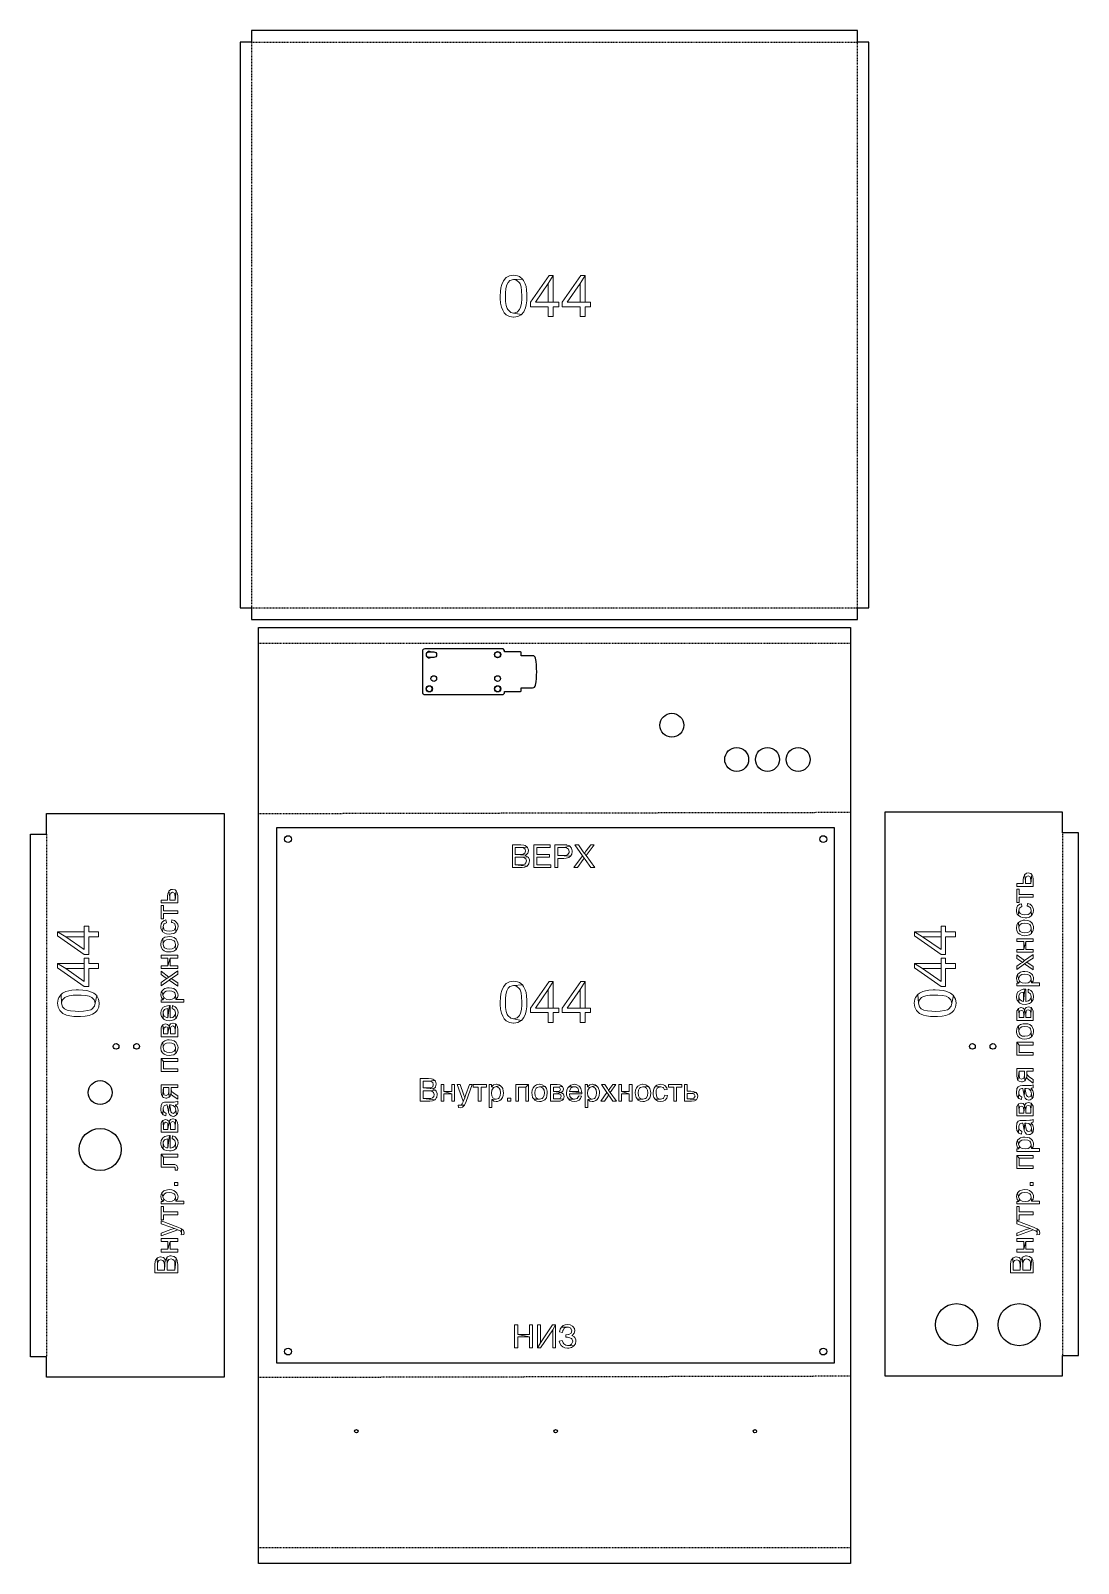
# Model space of a CAD drawing. Header units: millimetres. Extents: x 0 to 1816, y 0 to 1346.
# Drawn here: x 0 to 920, y 0 to 1346 of the extents above; entities that cross this region are included whole.
import ezdxf

# ---------------------------------------------------------------- set-up
doc = ezdxf.new("R2010")
doc.units = ezdxf.units.MM
doc.linetypes.add('JIS_02_0.7', pattern=[1.35, 0.75, -0.6])
doc.layers.add('1', color=30, linetype='Continuous')

msp = doc.modelspace()

# ---------------------------------------------------------------- linework, layer by layer
for points in [[(726, 1346), (194, 1346), (194, 1336), (184, 1336), (184, 839), (194, 839), (194, 829), (726, 829), (726, 839), (736, 839), (736, 1336), (726, 1336), (726, 1346)], [(720, 822), (720, 0), (200, 0), (200, 822)], [(920, 641.6), (906, 641.6), (906, 659.6), (750, 659.6), (750, 164.6), (906, 164.6), (906, 182.6), (920, 182.6)], [(0, 640.4), (14, 640.4), (14, 658.4), (170, 658.4), (170, 163.4), (14, 163.4), (14, 181.4), (0, 181.4)]]:
    msp.add_lwpolyline(points, close=True)
msp.add_lwpolyline([(350, 795.5, -1), (350, 800.5), (354, 800.5, -1), (354, 795.5)], format="xyb", close=True)
for centre, radius in [((410, 798), 2.5), ((350, 768), 2.5), ((354, 777), 2.5), ((410, 777), 2.5), ((410, 768), 2.5), ((563, 736), 10.5), ((620, 706), 10.5), ((647, 706), 10.5), ((674, 706), 10.5), ((226, 636), 3), ((696, 636), 3), ((75, 454), 2.5), ((93, 454), 2.5), ((827, 454), 2.5), ((845, 454), 2.5), ((61, 413.4), 10.5), ((61, 363.4), 18.5), ((813, 209.6), 18.5), ((868, 209.6), 18.5), ((226, 186), 3), ((696, 186), 3), ((286, 116), 1.5), ((461, 116), 1.5), ((636, 116), 1.5)]:
    msp.add_circle(centre, radius)
at = {"layer": '1', "linetype": 'JIS_02_0.7'}
for p, q in [((194, 1336), (726, 1336)), ((194, 1336), (194, 839)), ((726, 839), (726, 1336)), ((194, 839), (726, 839)), ((200, 808), (720, 808)), ((200, 658.5), (720, 659.6)), ((14, 640.4), (14, 181.4)), ((906, 641.6), (906, 182.6)), ((200, 163.4), (720, 164.6)), ((200, 14), (720, 14))]:
    msp.add_line(p, q, dxfattribs=at)
at = {"layer": '1'}
for p, q in [((430.6, 800.1), (430.6, 800.1)), ((430.6, 765.9), (430.6, 765.9))]:
    msp.add_line(p, q, dxfattribs=at)
at = {"layer": '1', "color": 30, "lineweight": 0}
for points in [[(424.1, 1131.2), (424, 1131.2), (420.5, 1130.6), (417.6, 1129.1), (417.4, 1128.8), (415.2, 1126.4), (413.7, 1123.1), (413, 1120.2), (412.5, 1116.8), (412.4, 1112.7), (412.4, 1110.8), (412.7, 1106.8), (413.4, 1103.3), (414.5, 1100.4), (415.9, 1098.1), (417.7, 1096.4), (420.6, 1094.9), (424.1, 1094.4), (424.3, 1094.4), (427.8, 1095), (430.7, 1096.5), (430.9, 1096.7), (424.1, 1098), (421.6, 1098.6), (419, 1101), (418.4, 1101.9), (417.6, 1104.6), (417.1, 1108.2), (416.9, 1112.7), (416.9, 1115.6), (417.4, 1119.5), (418.1, 1122.7), (419.2, 1124.9), (420.9, 1126.6), (424.1, 1127.5), (431.9, 1127.9), (429.2, 1130), (427.6, 1130.6)], [(458.9, 1131), (455.3, 1131), (438.9, 1107.7), (438.9, 1103.6), (454.5, 1103.6), (454.5, 1095), (458.9, 1095), (458.9, 1103.6), (463.8, 1103.6), (463.8, 1107.7), (458.9, 1107.7), (443.2, 1107.7), (454.5, 1123.9)], [(458.9, 1131), (454.5, 1123.9), (454.5, 1107.7), (443.2, 1107.7), (458.9, 1107.7)], [(486.8, 1131), (483.2, 1131), (466.8, 1107.7), (466.8, 1103.6), (482.4, 1103.6), (482.4, 1095), (486.8, 1095), (486.8, 1103.6), (491.7, 1103.6), (491.7, 1107.7), (486.8, 1107.7), (471.2, 1107.7), (482.4, 1123.9)], [(486.8, 1131), (482.4, 1123.9), (482.4, 1107.7), (471.2, 1107.7), (486.8, 1107.7)], [(431.9, 1127.9), (424.1, 1127.5), (426.7, 1126.9), (429.2, 1124.6), (429.8, 1123.6), (430.6, 1121), (431.1, 1117.4), (431.3, 1112.7), (431.3, 1110.4), (430.9, 1106.3), (430.2, 1103.1), (429.2, 1101), (427.1, 1098.9), (424.1, 1098), (430.9, 1096.7), (433, 1099.2), (434.5, 1102.5), (435.2, 1105.3), (435.7, 1108.8), (435.8, 1112.7), (435.8, 1114.7), (435.5, 1118.3), (435, 1121.3), (434.2, 1123.7), (432.8, 1126.7)], [(430.5, 631), (423, 631), (423, 611), (430.6, 611), (431.6, 611), (433.9, 611.3), (433.9, 611.3), (436, 612.3), (436.1, 612.4), (425.6, 613.3), (425.6, 620.2), (430.3, 620.2), (436.4, 620.5), (434.3, 621.7), (434.7, 621.9), (425.6, 622.5), (425.6, 628.7), (429.6, 628.7), (436, 628.9), (434.2, 630.4), (433, 630.8)], [(436, 628.9), (429.6, 628.7), (430.6, 628.7), (432.7, 628.4), (434.1, 627.3), (434.5, 625.5), (434, 623.8), (432.5, 622.8), (432.3, 622.7), (430, 622.5), (425.6, 622.5), (434.7, 621.9), (436.4, 623.4), (436.5, 623.6), (437.1, 625.8), (437.1, 626.3), (436.3, 628.6)], [(436.4, 620.5), (430.3, 620.2), (431, 620.2), (433.2, 619.9), (434.7, 618.8), (435.3, 616.8), (434.9, 615.1), (434, 614), (432.4, 613.4), (430.6, 613.3), (425.6, 613.3), (436.1, 612.4), (437.5, 614.2), (437.6, 614.5), (438, 616.8), (438, 617.7), (437.1, 619.8)], [(456.3, 631), (441.8, 631), (441.8, 611), (456.7, 611), (456.7, 613.3), (444.4, 613.3), (444.4, 620.1), (455.5, 620.1), (455.5, 622.5), (444.4, 622.5), (444.4, 628.7), (456.3, 628.7)], [(467.9, 631), (460.3, 631), (460.3, 611), (463, 611), (463, 619.1), (468.1, 619.1), (470.2, 619.2), (472.5, 619.8), (474, 620.9), (474, 621), (463, 621.5), (463, 628.7), (468.1, 628.7), (473.4, 629.8), (473.1, 630), (470.9, 630.8), (470.4, 630.9)], [(473.4, 629.8), (468.1, 628.7), (468.3, 628.7), (470.5, 628.5), (472.3, 627.3), (472.9, 625.2), (472.9, 624.4), (471.8, 622.4), (470.7, 621.9), (468.2, 621.5), (463, 621.5), (474, 621), (475.2, 622.9), (475.6, 625.2), (475.6, 625.6), (475, 628), (474.9, 628.2)], [(484.7, 621.4), (476.9, 611), (480.1, 611), (485.2, 618), (486, 619.4)], [(481, 631), (477.9, 631), (484.7, 621.4), (486, 619.4), (486.9, 618.1), (492, 611), (495.3, 611), (487.7, 621.6), (486.2, 623.4), (486, 623.8), (484.6, 625.8)], [(494.7, 631), (491.9, 631), (487.8, 625.6), (487.6, 625.4), (486.2, 623.4), (487.7, 621.6)], [(872.7, 604.6), (873.6, 599.8), (873.6, 601.3), (874.3, 603), (876, 603.8), (877.8, 602.8), (878.1, 602), (878.4, 599.4), (878.4, 596.9), (879.1, 604.9), (878.2, 605.7), (875.9, 606.3), (874.5, 606)], [(865.9, 596.9), (865.9, 594.4), (880.4, 594.4), (880.4, 600.6), (880.4, 600.7), (880, 603.2), (879.1, 604.9), (878.4, 596.9), (873.6, 596.9), (873.6, 599.8), (872.7, 604.6), (872.7, 604.5), (871.8, 602.5), (871.6, 600), (871.6, 596.9)], [(114.5, 582.5), (114.5, 580), (129.1, 580), (129.1, 586.2), (129.1, 586.2), (128.7, 588.8), (127.7, 590.6), (127, 582.5), (122.3, 582.5), (122.3, 585.4), (121.4, 590.3), (121.2, 590.1), (120.4, 588.2), (120.3, 585.6), (120.3, 582.5)], [(121.4, 590.3), (122.3, 585.4), (122.3, 586.8), (123, 588.6), (124.6, 589.4), (126.5, 588.4), (126.7, 587.7), (127, 585.1), (127, 582.5), (127.7, 590.6), (126.8, 591.4), (124.6, 591.9), (123.2, 591.7)], [(865.6, 573.5), (865.7, 572.3), (866.4, 570.1), (867.2, 569.1), (867.6, 573.6), (868.3, 575.7), (868.5, 575.8), (870.5, 576.9), (870.1, 579.3), (868.5, 578.8), (866.7, 577.4), (866, 575.9)], [(865.9, 592.1), (865.9, 580.3), (867.9, 580.3), (867.9, 585), (880.4, 585), (880.4, 587.5), (867.9, 587.5), (867.9, 592.1)], [(875.1, 577.1), (875.9, 577), (877.8, 575.9), (878, 575.6), (878.7, 573.5), (878.8, 568.8), (879.2, 569.2), (880.3, 571.2), (880.7, 573.5), (880.4, 575.5), (879.2, 577.5), (877.7, 578.8), (875.4, 579.5)], [(114.5, 577.8), (114.5, 565.9), (116.6, 565.9), (116.6, 570.6), (129.1, 570.6), (129.1, 573), (116.6, 573), (116.6, 577.8)], [(867.2, 569.1), (869.1, 567.7), (870.7, 567.2), (873.2, 566.9), (874.8, 567), (877, 567.6), (878.8, 568.8), (878.7, 573.5), (878.6, 572.4), (877.4, 570.6), (875.8, 569.7), (873.1, 569.4), (870.7, 569.7), (868.9, 570.6), (868.2, 571.5), (867.6, 573.6)], [(23.7, 554.7), (23.7, 551.1), (47, 534.6), (51, 534.6), (51, 550.3), (59.6, 550.3), (59.6, 554.7), (51, 554.7), (51, 559.6), (47, 559.6), (47, 554.7), (47, 539), (30.8, 550.3)], [(23.7, 554.7), (30.8, 550.3), (47, 550.3), (47, 539), (47, 554.7)], [(114.2, 559.2), (114.3, 557.9), (115.1, 555.8), (115.9, 554.7), (116.3, 559.3), (117, 561.4), (117.1, 561.5), (119.2, 562.6), (118.8, 565), (117.1, 564.4), (115.4, 563), (114.6, 561.6)], [(115.9, 554.7), (117.7, 553.3), (119.4, 552.9), (121.8, 552.6), (123.5, 552.7), (125.7, 553.2), (127.4, 554.4), (127.3, 559.2), (127.2, 558.1), (126, 556.2), (124.4, 555.4), (121.8, 555.1), (119.4, 555.4), (117.5, 556.2), (116.9, 557.1), (116.3, 559.3)], [(123.7, 562.7), (124.5, 562.7), (126.5, 561.6), (126.7, 561.3), (127.3, 559.2), (127.4, 554.4), (127.9, 554.9), (129, 556.8), (129.4, 559.2), (129.1, 561.2), (127.9, 563.1), (126.4, 564.5), (124, 565.2)], [(776, 554.7), (776, 551.1), (799.4, 534.6), (803.4, 534.6), (803.4, 550.3), (812, 550.3), (812, 554.7), (803.4, 554.7), (803.4, 559.6), (799.4, 559.6), (799.4, 554.7), (799.4, 539), (783.1, 550.3)], [(776, 554.7), (783.1, 550.3), (799.4, 550.3), (799.4, 539), (799.4, 554.7)], [(865.6, 558), (865.6, 557.7), (866.1, 555.4), (867.2, 553.4), (868.6, 552.4), (870.6, 551.5), (873.1, 551.2), (874.8, 551.3), (877, 552), (878.8, 553.1), (878.7, 558), (878.6, 556.8), (877.3, 555), (875.7, 554.1), (873.1, 553.7), (870.8, 554), (869, 555), (868.2, 555.9), (867.6, 558), (867.5, 562.9), (867, 562.4), (866, 560.4)], [(867.5, 562.9), (867.6, 558), (867.8, 559.2), (869, 561.1), (870.5, 562), (873, 562.3), (875.5, 562), (877.3, 561.1), (878.1, 560.2), (878.7, 558), (878.8, 553.1), (879.3, 553.7), (880.3, 555.7), (880.7, 558), (880.6, 559.4), (879.8, 561.5), (879.1, 562.6), (877.3, 564), (875.6, 564.6), (872.9, 564.8), (871.5, 564.7), (869.3, 564.1)], [(114.2, 543.6), (114.2, 543.3), (114.7, 541), (115.8, 539.1), (117.1, 537.9), (119.3, 537.1), (121.8, 536.9), (123.5, 536.9), (125.7, 537.6), (127.4, 538.8), (127.3, 543.6), (127.1, 542.5), (126, 540.6), (124.3, 539.8), (121.8, 539.4), (119.5, 539.7), (117.6, 540.6), (116.9, 541.5), (116.3, 543.6), (116.2, 548.6), (115.6, 548), (114.6, 546)], [(116.2, 548.6), (116.3, 543.6), (116.4, 544.8), (117.6, 546.7), (119.2, 547.6), (121.7, 547.9), (124.1, 547.6), (126, 546.7), (126.7, 545.9), (127.3, 543.6), (127.4, 538.8), (128, 539.4), (129, 541.3), (129.4, 543.6), (129.3, 545), (128.5, 547.1), (127.8, 548.2), (126, 549.7), (124.1, 550.2), (121.6, 550.4), (120.2, 550.3), (117.9, 549.8)], [(865.9, 548.5), (865.9, 546), (872, 546), (872, 539.2), (873.9, 546), (880.4, 546), (880.4, 548.5)], [(865.9, 539.2), (865.9, 536.8), (880.4, 536.8), (880.4, 539.2), (873.9, 539.2), (873.9, 546), (872, 539.2)], [(23.7, 526.7), (23.7, 523.1), (47, 506.7), (51, 506.7), (51, 522.3), (59.6, 522.3), (59.6, 526.7), (51, 526.7), (51, 531.6), (47, 531.6), (47, 526.7), (47, 511), (30.8, 522.3)], [(23.7, 526.7), (30.8, 522.3), (47, 522.3), (47, 511), (47, 526.7)], [(114.5, 534.1), (114.5, 531.6), (120.5, 531.6), (120.5, 524.8), (122.6, 531.6), (129.1, 531.6), (129.1, 534.1)], [(114.5, 524.8), (114.5, 522.4), (129.1, 522.4), (129.1, 524.8), (122.6, 524.8), (122.6, 531.6), (120.5, 524.8)], [(776, 526.7), (776, 523.1), (799.4, 506.7), (803.4, 506.7), (803.4, 522.3), (812, 522.3), (812, 526.7), (803.4, 526.7), (803.4, 531.6), (799.4, 531.6), (799.4, 526.7), (799.4, 511), (783.1, 522.3)], [(776, 526.7), (783.1, 522.3), (799.4, 522.3), (799.4, 511), (799.4, 526.7)], [(865.9, 524.5), (865.9, 521.5), (872.8, 526.4), (874.7, 527.9), (875.9, 528.7), (880.4, 531.6), (880.4, 534.7), (872.7, 529.3), (870.9, 527.8), (869.3, 526.8)], [(865.9, 534.3), (865.9, 531.3), (869.4, 528.9), (870.9, 527.8), (872.7, 529.3)], [(872.8, 526.4), (880.4, 521.1), (880.4, 524), (874.7, 527.9)], [(114.5, 510.2), (114.5, 507.2), (121.5, 512), (123.4, 513.6), (124.5, 514.3), (129.1, 517.3), (129.1, 520.3), (121.4, 514.9), (119.6, 513.5), (117.9, 512.4)], [(114.5, 520), (114.5, 517), (118, 514.5), (119.6, 513.5), (121.4, 514.9)], [(121.5, 512), (129.1, 506.8), (129.1, 509.7), (123.4, 513.6)], [(865.6, 513.7), (865.6, 513.5), (866.2, 511.2), (866.2, 511.1), (867.8, 509.4), (868.2, 511.3), (867.5, 513.4), (866.5, 517), (866.1, 516)], [(865.9, 509.4), (865.9, 507.2), (885.9, 507.2), (885.9, 509.7), (878.9, 509.7), (878.7, 513.3), (878.6, 512.5), (877.3, 510.6), (875.8, 509.8), (873.2, 509.4), (870.8, 509.7), (869, 510.7), (868.2, 511.3), (867.8, 509.4)], [(866.5, 517), (867.5, 513.4), (867.6, 514.3), (868.9, 516.2), (870.5, 517), (873, 517.3), (875.5, 517), (877.3, 516.1), (878, 515.4), (878.7, 513.3), (878.9, 509.7), (880.2, 511.2), (880.7, 513.5), (880.6, 514.5), (879.7, 516.7), (879, 517.6), (877, 519), (875.5, 519.5), (873, 519.8), (871.4, 519.7), (869.3, 519.1), (868.2, 518.5)], [(23.5, 491.9), (23.5, 491.8), (24.1, 488.3), (25.6, 485.4), (25.9, 485.2), (28.3, 483), (31.6, 481.5), (34.5, 480.8), (37.9, 480.3), (42, 480.2), (43.9, 480.2), (47.9, 480.5), (51.3, 481.2), (54.2, 482.3), (56.6, 483.8), (58.3, 485.5), (59.8, 488.4), (60.3, 491.9), (60.3, 492.1), (59.7, 495.6), (58.1, 498.5), (58, 498.7), (56.6, 491.9), (56, 489.4), (53.7, 486.8), (52.7, 486.2), (50.1, 485.4), (46.5, 484.9), (42, 484.7), (39, 484.8), (35.1, 485.2), (32, 485.9), (29.7, 487), (28.1, 488.7), (27.2, 491.9), (26.8, 499.6), (24.7, 497), (24.1, 495.5)], [(26.8, 499.6), (27.2, 491.9), (27.8, 494.5), (30.1, 497), (31.1, 497.6), (33.7, 498.5), (37.3, 498.9), (42, 499.1), (44.3, 499), (48.4, 498.7), (51.5, 498.1), (53.7, 497), (55.7, 494.9), (56.6, 491.9), (58, 498.7), (55.4, 500.8), (52.1, 502.3), (49.4, 503), (45.9, 503.5), (42, 503.6), (40, 503.6), (36.3, 503.4), (33.4, 502.9), (31, 502.1), (28, 500.6)], [(114.2, 499.3), (114.2, 499.1), (114.8, 496.9), (114.8, 496.8), (116.5, 495), (116.9, 497), (116.2, 499), (115.2, 502.5), (114.6, 501.5)], [(114.5, 495), (114.5, 492.8), (134.6, 492.8), (134.6, 495.3), (127.5, 495.3), (127.3, 498.9), (127.2, 498.1), (126, 496.2), (124.4, 495.4), (121.9, 495), (119.5, 495.3), (117.6, 496.3), (116.9, 497), (116.5, 495)], [(115.2, 502.5), (116.2, 499), (116.3, 499.9), (117.5, 501.7), (119.1, 502.6), (121.7, 502.9), (124.1, 502.6), (126, 501.7), (126.7, 501.1), (127.3, 498.9), (127.5, 495.3), (128.9, 496.9), (129.4, 499.1), (129.3, 500.1), (128.4, 502.3), (127.6, 503.3), (125.7, 504.7), (124.1, 505.1), (121.7, 505.4), (120.1, 505.3), (117.8, 504.7), (116.9, 504.2)], [(424.1, 511.2), (424, 511.2), (420.5, 510.7), (417.6, 509.1), (417.4, 508.9), (415.2, 506.4), (413.7, 503.1), (413, 500.2), (412.5, 496.8), (412.4, 492.8), (412.4, 490.8), (412.7, 486.8), (413.4, 483.3), (414.5, 480.5), (415.9, 478.1), (417.7, 476.4), (420.6, 474.9), (424.1, 474.4), (424.3, 474.4), (427.8, 475), (430.7, 476.6), (430.9, 476.7), (424.1, 478.1), (421.6, 478.7), (419, 481), (418.4, 482), (417.6, 484.6), (417.1, 488.2), (416.9, 492.8), (416.9, 495.7), (417.4, 499.6), (418.1, 502.7), (419.2, 505), (420.9, 506.6), (424.1, 507.5), (431.9, 507.9), (429.2, 510.1), (427.6, 510.7)], [(431.9, 507.9), (424.1, 507.5), (426.7, 506.9), (429.2, 504.6), (429.8, 503.6), (430.6, 501), (431.1, 497.4), (431.3, 492.8), (431.3, 490.4), (430.9, 486.3), (430.2, 483.2), (429.2, 481), (427.1, 479), (424.1, 478.1), (430.9, 476.7), (433, 479.3), (434.5, 482.6), (435.2, 485.3), (435.7, 488.8), (435.8, 492.8), (435.8, 494.7), (435.5, 498.4), (435, 501.3), (434.2, 503.7), (432.8, 506.7)], [(458.9, 511), (455.3, 511), (438.9, 487.7), (438.9, 483.7), (454.5, 483.7), (454.5, 475), (458.9, 475), (458.9, 483.7), (463.8, 483.7), (463.8, 487.7), (458.9, 487.7), (443.2, 487.7), (454.5, 503.9)], [(458.9, 511), (454.5, 503.9), (454.5, 487.7), (443.2, 487.7), (458.9, 487.7)], [(486.8, 511), (483.2, 511), (466.8, 487.7), (466.8, 483.7), (482.4, 483.7), (482.4, 475), (486.8, 475), (486.8, 483.7), (491.7, 483.7), (491.7, 487.7), (486.8, 487.7), (471.2, 487.7), (482.4, 503.9)], [(486.8, 511), (482.4, 503.9), (482.4, 487.7), (471.2, 487.7), (486.8, 487.7)], [(775.8, 491.9), (775.8, 491.8), (776.4, 488.3), (778, 485.4), (778.2, 485.2), (780.6, 483), (784, 481.5), (786.8, 480.8), (790.2, 480.3), (794.3, 480.2), (796.2, 480.2), (800.3, 480.5), (803.7, 481.2), (806.6, 482.3), (808.9, 483.8), (810.6, 485.5), (812.1, 488.4), (812.6, 491.9), (812.6, 492.1), (812, 495.6), (810.5, 498.5), (810.3, 498.7), (809, 491.9), (808.4, 489.4), (806, 486.8), (805.1, 486.2), (802.4, 485.4), (798.8, 484.9), (794.3, 484.7), (791.4, 484.8), (787.5, 485.2), (784.4, 485.9), (782.1, 487), (780.4, 488.7), (779.5, 491.9), (779.1, 499.6), (777, 497), (776.4, 495.5)], [(779.1, 499.6), (779.5, 491.9), (780.1, 494.5), (782.4, 497), (783.4, 497.6), (786, 498.5), (789.7, 498.9), (794.3, 499.1), (796.7, 499), (800.7, 498.7), (803.9, 498.1), (806, 497), (808.1, 494.9), (809, 491.9), (810.3, 498.7), (807.8, 500.8), (804.5, 502.3), (801.7, 503), (798.2, 503.5), (794.3, 503.6), (792.4, 503.6), (788.7, 503.4), (785.7, 502.9), (783.4, 502.1), (780.4, 500.6)], [(865.6, 497.6), (865.7, 496.7), (866.2, 494.6), (867.6, 492.7), (867.6, 497.7), (867.8, 498.8), (869, 500.7), (869.5, 501), (871.8, 501.6), (871.8, 493.5), (873.1, 504.2), (871.6, 504.1), (869.4, 503.5), (867.5, 502.3), (867, 501.8), (866, 499.9)], [(867.6, 492.7), (868.7, 491.9), (870.7, 491.2), (873.2, 490.9), (874.8, 491), (877, 491.6), (878.8, 492.7), (878.7, 497.8), (878.6, 496.7), (877.4, 494.8), (876.1, 493.9), (873.8, 493.4), (873.8, 504.2), (873.1, 504.2), (871.8, 493.5), (870.6, 493.7), (868.8, 494.9), (868.2, 495.4), (867.6, 497.7)], [(875.8, 501.5), (876.1, 501.4), (878, 500.1), (878.1, 500), (878.7, 497.8), (878.8, 492.7), (879.3, 493.4), (880.4, 495.3), (880.7, 497.8), (880.4, 499.9), (879.4, 501.9), (878.2, 503.1), (876, 504.2)], [(114.2, 483.2), (114.2, 482.3), (114.9, 480.2), (116.3, 478.4), (116.3, 483.3), (116.4, 484.5), (117.6, 486.3), (118.1, 486.6), (120.4, 487.3), (120.4, 479.1), (121.8, 489.8), (120.3, 489.7), (117.9, 489.1), (116.2, 488), (115.7, 487.5), (114.6, 485.5)], [(116.3, 478.4), (117.3, 477.6), (119.4, 476.7), (121.9, 476.5), (123.5, 476.6), (125.7, 477.2), (127.4, 478.4), (127.3, 483.4), (127.2, 482.3), (126.1, 480.4), (124.8, 479.5), (122.4, 479), (122.4, 489.8), (121.8, 489.8), (120.4, 479.1), (119.3, 479.3), (117.3, 480.4), (116.9, 481.1), (116.3, 483.3)], [(124.3, 487.2), (124.8, 487), (126.7, 485.7), (126.7, 485.6), (127.3, 483.4), (127.4, 478.4), (128, 479), (129, 481), (129.4, 483.4), (129.1, 485.5), (128.1, 487.6), (126.8, 488.7), (124.7, 489.8)], [(865.9, 482.5), (865.9, 476.8), (880.4, 476.8), (880.4, 483.4), (880.2, 485.3), (879.3, 487.3), (878.6, 488.1), (878.4, 479.3), (874, 479.3), (874, 482.2), (872.8, 486.3), (872, 479.3), (867.9, 479.3), (867.9, 482), (867.5, 487.4), (866.2, 485.6), (866.1, 485.1)], [(867.5, 487.4), (867.9, 482), (867.9, 482.6), (868.4, 484.8), (869.9, 485.5), (871.2, 485.2), (871.9, 484.1), (872, 482), (872, 479.3), (872.8, 486.3), (871.6, 487.7), (869.7, 488.1), (869.6, 488.1)], [(872.8, 486.3), (874, 482.2), (874.2, 484.6), (874.9, 485.7), (876.2, 486.2), (877.9, 485.3), (878.1, 485.1), (878.4, 482.5), (878.4, 479.3), (878.6, 488.1), (876.3, 488.7), (876.3, 488.7), (874.1, 488.1)], [(114.5, 468.2), (114.5, 462.5), (129.1, 462.5), (129.1, 469.1), (128.9, 471), (128, 472.9), (127.2, 473.7), (127, 465), (122.7, 465), (122.7, 467.9), (121.5, 472), (120.6, 465), (116.6, 465), (116.6, 467.6), (116.2, 473), (114.9, 471.3), (114.7, 470.7)], [(116.2, 473), (116.6, 467.6), (116.6, 468.3), (117.1, 470.4), (118.6, 471.2), (119.9, 470.8), (120.4, 469.7), (120.6, 467.6), (120.6, 465), (121.5, 472), (120.2, 473.3), (118.4, 473.7), (118.3, 473.7)], [(121.5, 472), (122.7, 467.9), (122.8, 470.2), (123.5, 471.4), (124.9, 471.9), (126.6, 471), (126.7, 470.7), (127, 468.2), (127, 465), (127.2, 473.7), (125, 474.4), (124.9, 474.4), (122.8, 473.7)], [(865.6, 467.2), (865.6, 466.8), (866.1, 464.6), (867.2, 462.7), (868.6, 461.5), (870.6, 460.6), (873.1, 460.4), (874.8, 460.5), (877, 461.1), (878.8, 462.3), (878.7, 467.2), (878.6, 466), (877.3, 464.1), (875.7, 463.2), (873.1, 462.9), (870.8, 463.1), (869, 464.1), (868.2, 465), (867.6, 467.2), (867.5, 472.1), (867, 471.5), (866, 469.5)], [(867.5, 472.1), (867.6, 467.2), (867.8, 468.3), (869, 470.2), (870.5, 471.1), (873, 471.4), (875.5, 471.1), (877.3, 470.2), (878.1, 469.3), (878.7, 467.2), (878.8, 462.3), (879.3, 462.8), (880.3, 464.8), (880.7, 467.2), (880.6, 468.5), (879.8, 470.7), (879.1, 471.7), (877.3, 473.1), (875.6, 473.7), (872.9, 473.9), (871.5, 473.9), (869.3, 473.2)], [(114.2, 452.9), (114.2, 452.5), (114.7, 450.1), (115.8, 448.3), (117.1, 447.1), (119.3, 446.3), (121.8, 446), (123.5, 446.2), (125.7, 446.7), (127.4, 447.9), (127.3, 452.9), (127.1, 451.6), (126, 449.8), (124.3, 448.9), (121.8, 448.5), (119.5, 448.8), (117.6, 449.8), (116.9, 450.6), (116.3, 452.9), (116.2, 457.7), (115.6, 457.1), (114.6, 455.2)], [(116.2, 457.7), (116.3, 452.9), (116.4, 453.9), (117.6, 455.9), (119.2, 456.7), (121.7, 457), (124.1, 456.7), (126, 455.9), (126.7, 455), (127.3, 452.9), (127.4, 447.9), (128, 448.5), (129, 450.4), (129.4, 452.9), (129.3, 454.1), (128.5, 456.3), (127.8, 457.3), (126, 458.8), (124.1, 459.4), (121.6, 459.6), (120.2, 459.6), (117.9, 458.9)], [(865.9, 457.6), (865.9, 446.2), (880.4, 446.2), (880.4, 448.6), (867.9, 448.6), (867.9, 455.2)], [(865.9, 457.6), (867.9, 455.2), (880.4, 455.2), (880.4, 457.6)], [(114.5, 443.3), (114.5, 431.8), (129.1, 431.8), (129.1, 434.2), (116.6, 434.2), (116.6, 440.8)], [(114.5, 443.3), (116.6, 440.8), (129.1, 440.8), (129.1, 443.3)], [(865.9, 434.7), (865.9, 427.9), (866.2, 426), (867, 424.1), (867.9, 432.2), (872.7, 432.2), (872.7, 429.5), (872.9, 423.8), (873.7, 424.6), (874.5, 426.9), (874.7, 426.2), (874.8, 432.2), (880.4, 432.2), (880.4, 434.7)], [(867, 424.1), (867.9, 423.4), (870.1, 422.8), (870.9, 422.9), (872.9, 423.8), (872.7, 429.5), (872.7, 428.2), (872.1, 426.2), (870.2, 425.3), (868.6, 425.9), (868.4, 426.3), (867.9, 428.7), (867.9, 432.2)], [(874.7, 426.2), (876.5, 424.5), (880.4, 421.8), (880.4, 424.9), (877.2, 427.1), (876.6, 427.4), (875.1, 428.9), (874.8, 430.8), (874.8, 432.2)], [(114.5, 420.3), (114.5, 413.6), (114.8, 411.6), (115.7, 409.8), (116.6, 417.8), (121.4, 417.8), (121.4, 415.1), (121.6, 409.4), (122.4, 410.3), (123.2, 412.5), (123.4, 411.8), (123.4, 417.8), (129.1, 417.8), (129.1, 420.3)], [(115.7, 409.8), (116.6, 409), (118.8, 408.4), (119.6, 408.4), (121.6, 409.4), (121.4, 415.1), (121.3, 413.8), (120.7, 411.8), (118.9, 411), (117.2, 411.5), (117, 411.9), (116.6, 414.4), (116.6, 417.8)], [(123.4, 411.8), (125.1, 410.2), (129.1, 407.5), (129.1, 410.6), (125.9, 412.7), (125.3, 413.1), (123.7, 414.5), (123.4, 416.5), (123.4, 417.8)], [(349.5, 425.8), (342, 425.8), (342, 405.8), (349.7, 405.8), (350.6, 405.8), (352.9, 406.2), (353, 406.2), (355.1, 407.2), (355.1, 407.2), (344.6, 408.1), (344.6, 415), (349.3, 415), (355.5, 415.4), (353.3, 416.5), (353.8, 416.7), (344.6, 417.5), (344.6, 423.5), (348.7, 423.5), (355, 423.9), (353.2, 425.2), (352, 425.6)], [(355, 423.9), (348.7, 423.5), (349.6, 423.5), (351.7, 423.2), (353.1, 422.2), (353.5, 420.4), (353.1, 418.6), (351.5, 417.7), (351.4, 417.7), (349, 417.5), (344.6, 417.5), (353.8, 416.7), (355.5, 418.3), (355.6, 418.5), (356.2, 420.8), (356.2, 421.1), (355.4, 423.4)], [(362.9, 420.4), (360.4, 420.4), (360.4, 405.8), (362.9, 405.8), (362.9, 412.2), (369.7, 412.2), (362.9, 414.3)], [(372.2, 420.4), (369.7, 420.4), (369.7, 414.3), (362.9, 414.3), (369.7, 412.2), (369.7, 405.8), (372.2, 405.8)], [(377.1, 420.4), (374.5, 420.4), (379.9, 405.8), (381.2, 408.5), (380.9, 409.7), (380.1, 411.9)], [(387.7, 420.4), (385.3, 420.4), (382.2, 411.8), (381.9, 410.9), (381.2, 408.5), (379.9, 405.8), (379.7, 405.2), (379, 403.4), (378.2, 402.6), (376.9, 402.3), (380.9, 402.3), (381.2, 403.1), (382.3, 405.6)], [(400.3, 420.4), (388.5, 420.4), (388.5, 418.3), (393.1, 418.3), (393.1, 405.8), (395.6, 405.8), (395.6, 418.3), (400.3, 418.3)], [(404.8, 420.4), (402.6, 420.4), (402.6, 400.3), (405, 400.3), (405, 407.4), (408.7, 407.6), (407.9, 407.7), (405.9, 408.8), (405.1, 410.5), (404.8, 413), (405.1, 415.4), (406, 417.3), (406.8, 418), (404.8, 418.4)], [(409, 420.7), (408.8, 420.7), (406.6, 420.1), (406.5, 420.1), (404.8, 418.4), (406.8, 418), (408.8, 418.7), (412.3, 419.7), (411.3, 420.2)], [(412.3, 419.7), (408.8, 418.7), (409.6, 418.6), (411.5, 417.4), (412.3, 415.7), (412.7, 413.2), (412.4, 410.8), (411.5, 408.9), (410.8, 408.2), (408.7, 407.6), (405, 407.4), (406.7, 406), (408.8, 405.5), (409.9, 405.6), (412, 406.5), (413.1, 407.3), (414.4, 409.2), (414.9, 410.8), (415.1, 413.2), (415, 414.7), (414.5, 417), (413.9, 418)], [(437.3, 420.4), (425.9, 420.4), (425.9, 405.8), (428.3, 405.8), (428.3, 418.3), (434.9, 418.3)], [(437.3, 420.4), (434.9, 418.3), (434.9, 405.8), (437.3, 405.8)], [(446.8, 420.7), (446.6, 420.7), (444.2, 420.2), (442.4, 419), (441.2, 417.7), (440.3, 415.6), (440.1, 413.1), (440.3, 411.4), (440.8, 409.2), (442, 407.5), (446.8, 407.6), (445.7, 407.7), (443.8, 408.9), (443, 410.6), (442.6, 413.1), (442.9, 415.4), (443.8, 417.3), (444.7, 418), (446.8, 418.6), (451.8, 418.7), (451.2, 419.2), (449.3, 420.3)], [(451.8, 418.7), (446.8, 418.6), (448, 418.4), (449.9, 417.3), (450.8, 415.6), (451.1, 413.2), (450.8, 410.8), (449.9, 408.9), (449.1, 408.1), (446.8, 407.6), (442, 407.5), (442.6, 406.9), (444.5, 405.8), (446.8, 405.5), (448.2, 405.6), (450.4, 406.4), (451.4, 407.1), (452.9, 408.9), (453.4, 410.7), (453.6, 413.3), (453.5, 414.7), (453, 417)], [(462.2, 420.4), (456.5, 420.4), (456.5, 405.8), (463, 405.8), (465.1, 406), (467, 406.8), (467.8, 407.7), (459, 407.9), (459, 412.2), (462, 412.2), (466, 413.4), (459, 414.3), (459, 418.3), (461.7, 418.3), (467.1, 418.7), (465.4, 420), (464.8, 420.2)], [(467.1, 418.7), (461.7, 418.3), (462.4, 418.2), (464.5, 417.8), (465.3, 416.2), (464.8, 415), (463.8, 414.4), (461.6, 414.3), (459, 414.3), (466, 413.4), (467.4, 414.6), (467.8, 416.5), (467.8, 416.6)], [(472.5, 418.6), (471.7, 417.6), (470.8, 415.5), (470.6, 413), (470.6, 411.4), (471.3, 409.2), (472.5, 407.5), (477.5, 407.6), (476.4, 407.7), (474.5, 408.8), (473.6, 410.1), (473.1, 412.4), (483.9, 412.4), (483.9, 413.1), (473.2, 414.5), (473.4, 415.6), (474.5, 417.5), (475.2, 418), (477.4, 418.6)], [(477.3, 420.7), (476.4, 420.6), (474.2, 420), (472.5, 418.6), (477.4, 418.6), (478.6, 418.4), (480.4, 417.2), (480.7, 416.8), (481.3, 414.5), (473.2, 414.5), (483.9, 413.1), (483.8, 414.6), (483.2, 416.9), (482.1, 418.6), (481.6, 419.2), (479.6, 420.3)], [(489.1, 420.4), (486.9, 420.4), (486.9, 400.3), (489.3, 400.3), (489.3, 407.4), (493, 407.6), (492.1, 407.7), (490.3, 408.8), (489.4, 410.5), (489.1, 413), (489.4, 415.4), (490.4, 417.3), (491.1, 418), (489.1, 418.4)], [(493.3, 420.7), (493.2, 420.7), (491, 420.1), (490.9, 420.1), (489.1, 418.4), (491.1, 418), (493.1, 418.7), (496.6, 419.7), (495.6, 420.2)], [(496.6, 419.7), (493.1, 418.7), (494, 418.6), (495.8, 417.4), (496.7, 415.7), (497, 413.2), (496.7, 410.8), (495.8, 408.9), (495, 408.2), (493, 407.6), (489.3, 407.4), (491, 406), (493.2, 405.5), (494.2, 405.6), (496.4, 406.5), (497.4, 407.3), (498.7, 409.2), (499.2, 410.8), (499.5, 413.2), (499.4, 414.7), (498.7, 417), (498.2, 418)], [(504.3, 420.4), (501.2, 420.4), (506.1, 413.4), (507.6, 411.5), (508.3, 410.4), (511.3, 405.8), (514.3, 405.8), (509, 413.5), (507.5, 415.3), (506.5, 416.9)], [(514, 420.4), (511.1, 420.4), (508.6, 416.9), (507.5, 415.3), (509, 413.5)], [(518.9, 420.4), (516.4, 420.4), (516.4, 405.8), (518.9, 405.8), (518.9, 412.2), (525.7, 412.2), (518.9, 414.3)], [(528.1, 420.4), (525.7, 420.4), (525.7, 414.3), (518.9, 414.3), (525.7, 412.2), (525.7, 405.8), (528.1, 405.8)], [(537.7, 420.7), (537.3, 420.7), (535.1, 420.2), (533.2, 419), (532, 417.7), (531.2, 415.6), (530.9, 413.1), (531, 411.4), (531.6, 409.2), (532.8, 407.5), (537.7, 407.6), (536.6, 407.7), (534.6, 408.9), (533.7, 410.6), (533.5, 413.1), (533.7, 415.4), (534.6, 417.3), (535.5, 418), (537.7, 418.6), (542.6, 418.7), (542, 419.2), (540.1, 420.3)], [(542.6, 418.7), (537.7, 418.6), (538.9, 418.4), (540.7, 417.3), (541.6, 415.6), (542, 413.2), (541.7, 410.8), (540.7, 408.9), (539.9, 408.1), (537.7, 407.6), (532.8, 407.5), (533.4, 406.9), (535.3, 405.8), (537.7, 405.5), (539, 405.6), (541.2, 406.4), (542.2, 407.1), (543.6, 408.9), (544.2, 410.7), (544.5, 413.3), (544.4, 414.7), (543.7, 417)], [(548.7, 419), (547.4, 417.2), (546.8, 415.4), (546.6, 413), (546.7, 411.4), (547.3, 409.2), (548.4, 407.5), (553.1, 407.6), (552.1, 407.7), (550.2, 408.8), (549.5, 410.5), (549.2, 413.1), (549.4, 415.5), (550.3, 417.3), (551.1, 418), (553.3, 418.6)], [(553.2, 420.7), (552, 420.6), (549.8, 419.8), (548.7, 419), (553.3, 418.6), (555.4, 417.8), (555.6, 417.7), (556.6, 415.7), (559, 416.1), (558.5, 417.7), (557, 419.5), (555.6, 420.3)], [(571.8, 420.4), (560, 420.4), (560, 418.3), (564.7, 418.3), (564.7, 405.8), (567.1, 405.8), (567.1, 418.3), (571.8, 418.3)], [(576.5, 420.4), (574.1, 420.4), (574.1, 405.8), (580.2, 405.8), (580.3, 405.8), (582.8, 406.2), (584.6, 407.2), (576.5, 407.9), (576.5, 412.6), (579.4, 412.6), (584.3, 413.5), (584.2, 413.6), (582.2, 414.4), (579.6, 414.6), (576.5, 414.6)], [(865.6, 413.9), (865.6, 412.8), (866.1, 410.6), (866.2, 410.3), (867.5, 408.4), (867.6, 413.5), (867.6, 414.3), (868.5, 416.3), (870.5, 417), (871.2, 417), (871.6, 415.3), (872.1, 412.6), (872.4, 410.4), (873.1, 417), (874, 417), (874.2, 417), (876.4, 416.6), (876.5, 416.6), (878.2, 414.9), (878.3, 414.7), (878.6, 417.2), (880.4, 417.7), (880.4, 420.3), (878.7, 419.6), (877.3, 419.5), (874.3, 419.5), (871, 419.5), (868.8, 419.3), (867.1, 418.6), (866.1, 416.9), (865.9, 416.3)], [(114.2, 399.5), (114.2, 398.4), (114.7, 396.2), (114.8, 395.9), (116.2, 394.1), (116.3, 399.1), (116.3, 399.9), (117.1, 401.9), (119.2, 402.6), (119.9, 402.6), (120.3, 401), (120.7, 398.3), (121, 396), (121.8, 402.6), (122.7, 402.6), (122.9, 402.6), (125.1, 402.2), (125.2, 402.2), (126.8, 400.6), (126.9, 400.4), (127.2, 402.8), (129.1, 403.3), (129.1, 405.9), (127.3, 405.2), (126, 405.1), (123, 405.1), (119.7, 405.1), (117.4, 404.9), (115.8, 404.3), (114.6, 402.5), (114.5, 401.9)], [(355.5, 415.4), (349.3, 415), (350.1, 415), (352.2, 414.7), (353.8, 413.6), (354.3, 411.6), (353.9, 410), (353, 408.8), (351.4, 408.2), (349.7, 408.1), (344.6, 408.1), (355.1, 407.2), (356.5, 409), (356.6, 409.3), (357.1, 411.6), (357, 412.6), (356.2, 414.6)], [(418.8, 405.8), (418.8, 408.6), (421.6, 408.6), (421.6, 405.8), (418.8, 405.8)], [(466, 413.4), (462, 412.2), (464.3, 412), (465.5, 411.3), (466, 410), (465.1, 408.3), (464.7, 408.1), (462.3, 407.9), (459, 407.9), (467.8, 407.7), (468.5, 409.9), (468.5, 409.9), (467.8, 412.1)], [(481.3, 410.5), (481.1, 410), (479.8, 408.2), (479.7, 408.1), (477.5, 407.6), (472.5, 407.5), (473.1, 406.9), (475.1, 405.8), (477.5, 405.5), (479.6, 405.8), (481.6, 406.7), (482.8, 408.1), (483.8, 410.2)], [(506.1, 413.4), (500.8, 405.8), (503.8, 405.8), (507.6, 411.5)], [(556.8, 411.2), (556.6, 410.3), (555.6, 408.4), (555.4, 408.2), (553.1, 407.6), (548.4, 407.5), (548.9, 407), (550.8, 405.9), (553.1, 405.5), (555.3, 405.8), (557.2, 406.9), (558.5, 408.5), (559.3, 410.9)], [(584.3, 413.5), (579.4, 412.6), (580.9, 412.5), (582.7, 411.9), (583.4, 410.2), (582.4, 408.4), (581.7, 408.1), (579.1, 407.9), (576.5, 407.9), (584.6, 407.2), (585.3, 408.1), (585.9, 410.2), (585.7, 411.7)], [(865.9, 398.5), (865.9, 392.9), (880.4, 392.9), (880.4, 399.4), (880.2, 401.4), (879.3, 403.3), (878.6, 404.1), (878.4, 395.3), (874, 395.3), (874, 398.4), (872.8, 402.4), (872, 395.3), (867.9, 395.3), (867.9, 398.1), (867.5, 403.4), (866.2, 401.6), (866.1, 401.1)], [(867.5, 408.4), (867.8, 408.1), (870, 407.4), (870.3, 409.7), (870.1, 409.8), (868.2, 411), (868.1, 411.2), (867.6, 413.5)], [(867.5, 403.4), (867.9, 398.1), (867.9, 398.7), (868.4, 400.9), (869.9, 401.6), (871.2, 401.2), (871.9, 400.1), (872, 398), (872, 395.3), (872.8, 402.4), (871.6, 403.7), (869.7, 404.2), (869.6, 404.2)], [(872.4, 410.4), (873.2, 408.6), (874.6, 407.4), (876.5, 406.9), (877.6, 407), (879.5, 408.1), (878.8, 412.4), (878.2, 410.3), (876.5, 409.5), (875.4, 409.9), (874.5, 410.9), (874, 413), (873.7, 415), (873.1, 417)], [(872.8, 402.4), (874, 398.4), (874.2, 400.7), (874.9, 401.8), (876.2, 402.2), (877.9, 401.5), (878.1, 401.1), (878.4, 398.6), (878.4, 395.3), (878.6, 404.1), (876.3, 404.8), (876.3, 404.8), (874.1, 404.2)], [(878.3, 414.7), (878.8, 412.4), (879.5, 408.1), (880.3, 409.4), (880.7, 411.8), (880.7, 412.3), (880.2, 414.5), (879.9, 415.1), (878.6, 417.2)], [(116.2, 394.1), (116.5, 393.8), (118.7, 392.9), (119, 395.3), (118.8, 395.4), (116.9, 396.6), (116.8, 396.8), (116.3, 399.1)], [(121, 396), (121.9, 394.3), (123.3, 393), (125.2, 392.5), (126.3, 392.6), (128.2, 393.8), (127.4, 398.1), (126.7, 395.9), (125.1, 395.1), (123.9, 395.5), (123.2, 396.5), (122.7, 398.6), (122.4, 400.7), (121.8, 402.6)], [(121.5, 388.1), (122.7, 384), (122.8, 386.3), (123.5, 387.5), (124.9, 387.9), (126.6, 387.1), (126.7, 386.7), (127, 384.2), (127, 381), (127.2, 389.7), (125, 390.4), (124.9, 390.4), (122.8, 389.8)], [(126.9, 400.4), (127.4, 398.1), (128.2, 393.8), (129, 395.1), (129.4, 397.5), (129.4, 398), (128.9, 400.2), (128.6, 400.8), (127.2, 402.8)], [(375.5, 402.5), (375.8, 400.3), (377.3, 400), (379.3, 400.5), (379.3, 400.5), (380.9, 402.3), (376.9, 402.3)], [(114.5, 384.2), (114.5, 378.6), (129.1, 378.6), (129.1, 385.1), (128.9, 387), (128, 388.9), (127.2, 389.7), (127, 381), (122.7, 381), (122.7, 384), (121.5, 388.1), (120.6, 381), (116.6, 381), (116.6, 383.7), (116.2, 389), (114.9, 387.3), (114.7, 386.7)], [(116.2, 389), (116.6, 383.7), (116.6, 384.4), (117.1, 386.5), (118.6, 387.3), (119.9, 386.8), (120.4, 385.7), (120.6, 383.6), (120.6, 381), (121.5, 388.1), (120.2, 389.3), (118.4, 389.8), (118.3, 389.8)], [(865.6, 383.5), (865.6, 382.4), (866.1, 380.2), (866.2, 379.8), (867.5, 378), (867.6, 383.1), (867.6, 383.9), (868.5, 385.9), (870.5, 386.6), (871.2, 386.6), (871.6, 385), (872.1, 382.3), (872.4, 380), (873.1, 386.6), (874, 386.6), (874.2, 386.6), (876.4, 386.2), (876.5, 386.2), (878.2, 384.6), (878.3, 384.4), (878.6, 386.8), (880.4, 387.3), (880.4, 389.8), (878.7, 389.2), (877.3, 389.1), (874.3, 389), (871, 389), (868.8, 388.9), (867.1, 388.2), (866.1, 386.5), (865.9, 385.9)], [(867.5, 378), (867.8, 377.8), (870, 376.9), (870.3, 379.3), (870.1, 379.4), (868.2, 380.6), (868.1, 380.8), (867.6, 383.1)], [(872.4, 380), (873.2, 378.3), (874.6, 377), (876.5, 376.5), (877.6, 376.6), (879.5, 377.8), (878.8, 382.1), (878.2, 379.9), (876.5, 379.1), (875.4, 379.4), (874.5, 380.4), (874, 382.6), (873.7, 384.7), (873.1, 386.6)], [(878.3, 384.4), (878.8, 382.1), (879.5, 377.8), (880.3, 379), (880.7, 381.5), (880.7, 381.9), (880.2, 384.2), (879.9, 384.8), (878.6, 386.8)], [(114.2, 369), (114.2, 368), (114.9, 365.9), (116.3, 364), (116.3, 369), (116.4, 370.1), (117.6, 372), (118.1, 372.3), (120.4, 372.9), (120.4, 364.9), (121.8, 375.6), (120.3, 375.5), (117.9, 374.9), (116.2, 373.7), (115.7, 373.2), (114.6, 371.3)], [(116.3, 364), (117.3, 363.2), (119.4, 362.5), (121.9, 362.2), (123.5, 362.3), (125.7, 362.9), (127.4, 364), (127.3, 369.1), (127.2, 368), (126.1, 366.1), (124.8, 365.3), (122.4, 364.7), (122.4, 375.6), (121.8, 375.6), (120.4, 364.9), (119.3, 365), (117.3, 366.1), (116.9, 366.7), (116.3, 369)], [(124.3, 372.9), (124.8, 372.7), (126.7, 371.4), (126.7, 371.3), (127.3, 369.1), (127.4, 364), (128, 364.7), (129, 366.6), (129.4, 369.1), (129.1, 371.3), (128.1, 373.2), (126.8, 374.5), (124.7, 375.5)], [(865.6, 368.3), (865.6, 368.1), (866.2, 365.9), (866.2, 365.8), (867.8, 364), (868.2, 366), (867.5, 368), (866.5, 371.5), (866.1, 370.5)], [(865.9, 364), (865.9, 361.8), (885.9, 361.8), (885.9, 364.3), (878.9, 364.3), (878.7, 367.9), (878.6, 367), (877.3, 365.2), (875.8, 364.4), (873.2, 364), (870.8, 364.3), (869, 365.3), (868.2, 366), (867.8, 364)], [(866.5, 371.5), (867.5, 368), (867.6, 368.9), (868.9, 370.7), (870.5, 371.6), (873, 371.9), (875.5, 371.6), (877.3, 370.7), (878, 370), (878.7, 367.9), (878.9, 364.3), (880.2, 365.9), (880.7, 368.1), (880.6, 369.1), (879.7, 371.3), (879, 372.3), (877, 373.6), (875.5, 374.1), (873, 374.4), (871.4, 374.3), (869.3, 373.7), (868.2, 373.1)], [(114.5, 359.3), (114.5, 347.9), (124.1, 347.9), (126.4, 347.8), (126.8, 347.3), (126.9, 346.3), (126.9, 345.2), (129, 345.2), (129.2, 347.1), (128.5, 349.3), (127.1, 350.1), (126.6, 350.2), (123.8, 350.3), (116.6, 350.3), (116.6, 356.8)], [(114.5, 359.3), (116.6, 356.8), (129.1, 356.8), (129.1, 359.3)], [(865.9, 358.1), (865.9, 346.7), (880.4, 346.7), (880.4, 349.2), (867.9, 349.2), (867.9, 355.7)], [(865.9, 358.1), (867.9, 355.7), (880.4, 355.7), (880.4, 358.1)], [(114.2, 322), (114.2, 321.9), (114.8, 319.7), (114.8, 319.6), (116.5, 317.8), (116.9, 319.8), (116.2, 321.8), (115.2, 325.3), (114.6, 324.3)], [(115.2, 325.3), (116.2, 321.8), (116.3, 322.7), (117.5, 324.5), (119.1, 325.4), (121.7, 325.7), (124.1, 325.4), (126, 324.5), (126.7, 323.8), (127.3, 321.7), (127.5, 318), (128.9, 319.7), (129.4, 321.9), (129.3, 322.9), (128.4, 325.1), (127.6, 326.1), (125.7, 327.5), (124.1, 327.9), (121.7, 328.2), (120.1, 328.1), (117.8, 327.5), (116.9, 327)], [(129.1, 331.8), (126.3, 331.8), (126.3, 334.6), (129.1, 334.6), (129.1, 331.8)], [(865.6, 322), (865.6, 321.9), (866.2, 319.7), (866.2, 319.6), (867.8, 317.8), (868.2, 319.8), (867.5, 321.8), (866.5, 325.3), (866.1, 324.3)], [(866.5, 325.3), (867.5, 321.8), (867.6, 322.7), (868.9, 324.5), (870.5, 325.4), (873, 325.7), (875.5, 325.4), (877.3, 324.5), (878, 323.8), (878.7, 321.7), (878.9, 318), (880.2, 319.7), (880.7, 321.9), (880.6, 322.9), (879.7, 325.1), (879, 326.1), (877, 327.5), (875.5, 327.9), (873, 328.2), (871.4, 328.1), (869.3, 327.5), (868.2, 327)], [(880.4, 331.8), (877.6, 331.8), (877.6, 334.6), (880.4, 334.6), (880.4, 331.8)], [(114.5, 317.8), (114.5, 315.6), (134.6, 315.6), (134.6, 318), (127.5, 318), (127.3, 321.7), (127.2, 320.9), (126, 319), (124.4, 318.1), (121.9, 317.8), (119.5, 318.1), (117.6, 319.1), (116.9, 319.8), (116.5, 317.8)], [(114.5, 313.3), (114.5, 301.6), (116.6, 301.6), (116.6, 306.2), (129.1, 306.2), (129.1, 308.6), (116.6, 308.6), (116.6, 313.3)], [(865.9, 317.8), (865.9, 315.6), (885.9, 315.6), (885.9, 318), (878.9, 318), (878.7, 321.7), (878.6, 320.9), (877.3, 319), (875.8, 318.1), (873.2, 317.8), (870.8, 318.1), (869, 319), (868.2, 319.8), (867.8, 317.8)], [(865.9, 313.3), (865.9, 301.5), (867.9, 301.5), (867.9, 306.2), (880.4, 306.2), (880.4, 308.6), (867.9, 308.6), (867.9, 313.3)], [(114.5, 300.8), (114.5, 298.3), (123, 295.2), (124, 294.9), (126.3, 294.2), (129.1, 292.9), (129.7, 292.7), (131.5, 292), (132.3, 291.2), (132.6, 289.9), (132.6, 293.9), (131.8, 294.2), (129.3, 295.3)], [(865.9, 300.8), (865.9, 298.3), (874.3, 295.2), (875.4, 294.9), (877.6, 294.2), (880.4, 292.9), (881, 292.7), (882.8, 292), (883.6, 291.2), (883.9, 289.9), (883.9, 293.9), (883.1, 294.2), (880.6, 295.3)], [(114.5, 290.1), (114.5, 287.5), (129.1, 292.9), (126.3, 294.2), (125.2, 293.9), (123, 293.1)], [(114.5, 285.2), (114.5, 282.7), (120.5, 282.7), (120.5, 275.9), (122.6, 282.7), (129.1, 282.7), (129.1, 285.2)], [(114.5, 275.9), (114.5, 273.4), (129.1, 273.4), (129.1, 275.9), (122.6, 275.9), (122.6, 282.7), (120.5, 275.9)], [(132.3, 288.5), (134.6, 288.8), (134.9, 290.3), (134.3, 292.3), (134.3, 292.3), (132.6, 293.9), (132.6, 289.9)], [(865.9, 290.1), (865.9, 287.5), (880.4, 292.9), (877.6, 294.2), (876.5, 293.9), (874.3, 293.1)], [(865.9, 285.2), (865.9, 282.7), (872, 282.7), (872, 275.9), (873.9, 282.7), (880.4, 282.7), (880.4, 285.2)], [(865.9, 275.9), (865.9, 273.4), (880.4, 273.4), (880.4, 275.9), (873.9, 275.9), (873.9, 282.7), (872, 275.9)], [(883.6, 288.5), (885.9, 288.8), (886.2, 290.3), (885.6, 292.3), (885.6, 292.3), (883.9, 293.9), (883.9, 289.9)], [(119.5, 268.5), (119.8, 262.3), (119.9, 263.1), (120.2, 265.2), (121.3, 266.8), (123.3, 267.3), (124.9, 266.9), (126.1, 266), (126.6, 264.4), (126.7, 262.7), (126.7, 257.6), (127.7, 268.1), (125.9, 269.5), (125.5, 269.6), (123.3, 270.1), (122.3, 270), (120.3, 269.2)], [(870.8, 268.5), (871.2, 262.3), (871.2, 263.1), (871.5, 265.2), (872.7, 266.8), (874.6, 267.3), (876.2, 266.9), (877.4, 266), (877.9, 264.4), (878, 262.7), (878, 257.6), (879.1, 268.1), (877.2, 269.5), (876.9, 269.6), (874.6, 270.1), (873.6, 270), (871.6, 269.2)], [(109, 262.5), (109, 255), (129.1, 255), (129.1, 262.7), (129, 263.6), (128.7, 265.9), (128.7, 266), (127.7, 268.1), (127.7, 268.1), (126.7, 257.6), (119.8, 257.6), (119.8, 262.3), (119.5, 268.5), (118.4, 266.3), (118.1, 266.8), (117.4, 257.6), (111.4, 257.6), (111.4, 261.7), (111, 268), (109.7, 266.2), (109.3, 265)], [(111, 268), (111.4, 261.7), (111.4, 262.6), (111.7, 264.7), (112.7, 266.1), (114.4, 266.5), (116.2, 266.1), (117.2, 264.5), (117.2, 264.4), (117.4, 262), (117.4, 257.6), (118.1, 266.8), (116.6, 268.5), (116.4, 268.6), (114.1, 269.2), (113.8, 269.2), (111.5, 268.4)], [(860.4, 262.5), (860.4, 255), (880.4, 255), (880.4, 262.7), (880.3, 263.6), (880, 265.9), (880, 266), (879.1, 268), (879.1, 268.1), (878, 257.6), (871.2, 257.6), (871.2, 262.3), (870.8, 268.5), (869.7, 266.3), (869.5, 266.8), (868.8, 257.6), (862.8, 257.6), (862.8, 261.6), (862.4, 268), (861, 266.2), (860.6, 265)], [(862.4, 268), (862.8, 261.6), (862.8, 262.6), (863, 264.7), (864, 266.1), (865.9, 266.5), (867.6, 266.1), (868.6, 264.5), (868.6, 264.4), (868.8, 262), (868.8, 257.6), (869.5, 266.8), (867.9, 268.5), (867.7, 268.6), (865.5, 269.2), (865.1, 269.1), (862.9, 268.4)], [(427.7, 209.4), (425, 209.4), (425, 189.4), (427.7, 189.4), (427.7, 198.8), (438.1, 198.8), (427.7, 201.1)], [(440.7, 209.4), (438.1, 209.4), (438.1, 201.1), (427.7, 201.1), (438.1, 198.8), (438.1, 189.4), (440.7, 189.4)], [(447.6, 209.4), (445.2, 209.4), (445.2, 189.4), (447.6, 193.6)], [(460.9, 209.4), (458.2, 209.4), (447.6, 193.6), (445.2, 189.4), (447.8, 189.4), (458.5, 205.2)], [(460.9, 209.4), (458.5, 205.2), (458.5, 189.4), (460.9, 189.4)], [(466.1, 207.5), (465.1, 205.7), (464.5, 203.4), (467, 202.8), (467.4, 204.6), (467.5, 204.8), (468.8, 206.7), (469.2, 206.8), (471.5, 207.4)], [(471.5, 209.7), (469.4, 209.5), (467.6, 208.8), (466.1, 207.5), (471.5, 207.4), (472.2, 207.3), (474.2, 206.5), (474.4, 206.2), (475.2, 204.1), (474.5, 202.2), (472.7, 201.1), (472.4, 201), (470, 200.8), (470, 198.6), (471.3, 198.6), (472.7, 198.4), (474.8, 197.6), (475.2, 197.1), (476, 195), (475.9, 194.3), (474.8, 192.4), (473.8, 191.7), (471.5, 191.3), (477.1, 191), (478.3, 192.9), (478.7, 195.1), (478.7, 196.2), (477.8, 198.2), (477.2, 198.8), (475.2, 200), (475.9, 200.4), (477.4, 202.1), (477.9, 204.2), (477.5, 206.2), (476.1, 208.1), (475.8, 208.3), (473.9, 209.4)], [(466.6, 195.7), (464.1, 195), (464.7, 193.4), (465.8, 191.4), (467.4, 190.1), (469.2, 189.3), (471.5, 189), (472.7, 189.1), (474.9, 189.7), (476.8, 190.7), (477.1, 191), (471.5, 191.3), (470, 191.5), (468.2, 192.8), (467.5, 193.7)]]:
    msp.add_lwpolyline(points, close=True, dxfattribs=at)
at = {"layer": '1'}
msp.add_lwpolyline([(443.4, 794.9, 0.37008), (440.8, 797.1), (430.6, 797.1), (430.6, 800.1), (430.2, 800.4), (416.2, 800.4), (416.2, 801.7), (414.9, 803), (346, 803, 0.385485), (344, 801.3), (344, 783), (344, 764.7, 0.385485), (346, 763), (414.9, 763), (416.2, 764.3), (416.2, 765.6), (430.2, 765.6), (430.6, 765.9), (430.6, 768.9), (440.8, 768.9, 0.37008), (443.4, 771.1, 0.083639)], format="xyb", close=True, dxfattribs=at)
msp.add_lwpolyline([(706, 646), (216, 646), (216, 176), (706, 176)], close=True, dxfattribs=at)
for centre in [(410, 798), (350, 768), (410, 768)]:
    msp.add_circle(centre, 2.75, dxfattribs=at)
msp.add_arc((350, 798), 2.75, 65.38, 294.62, dxfattribs=at)

doc.saveas('drawing.dxf')
